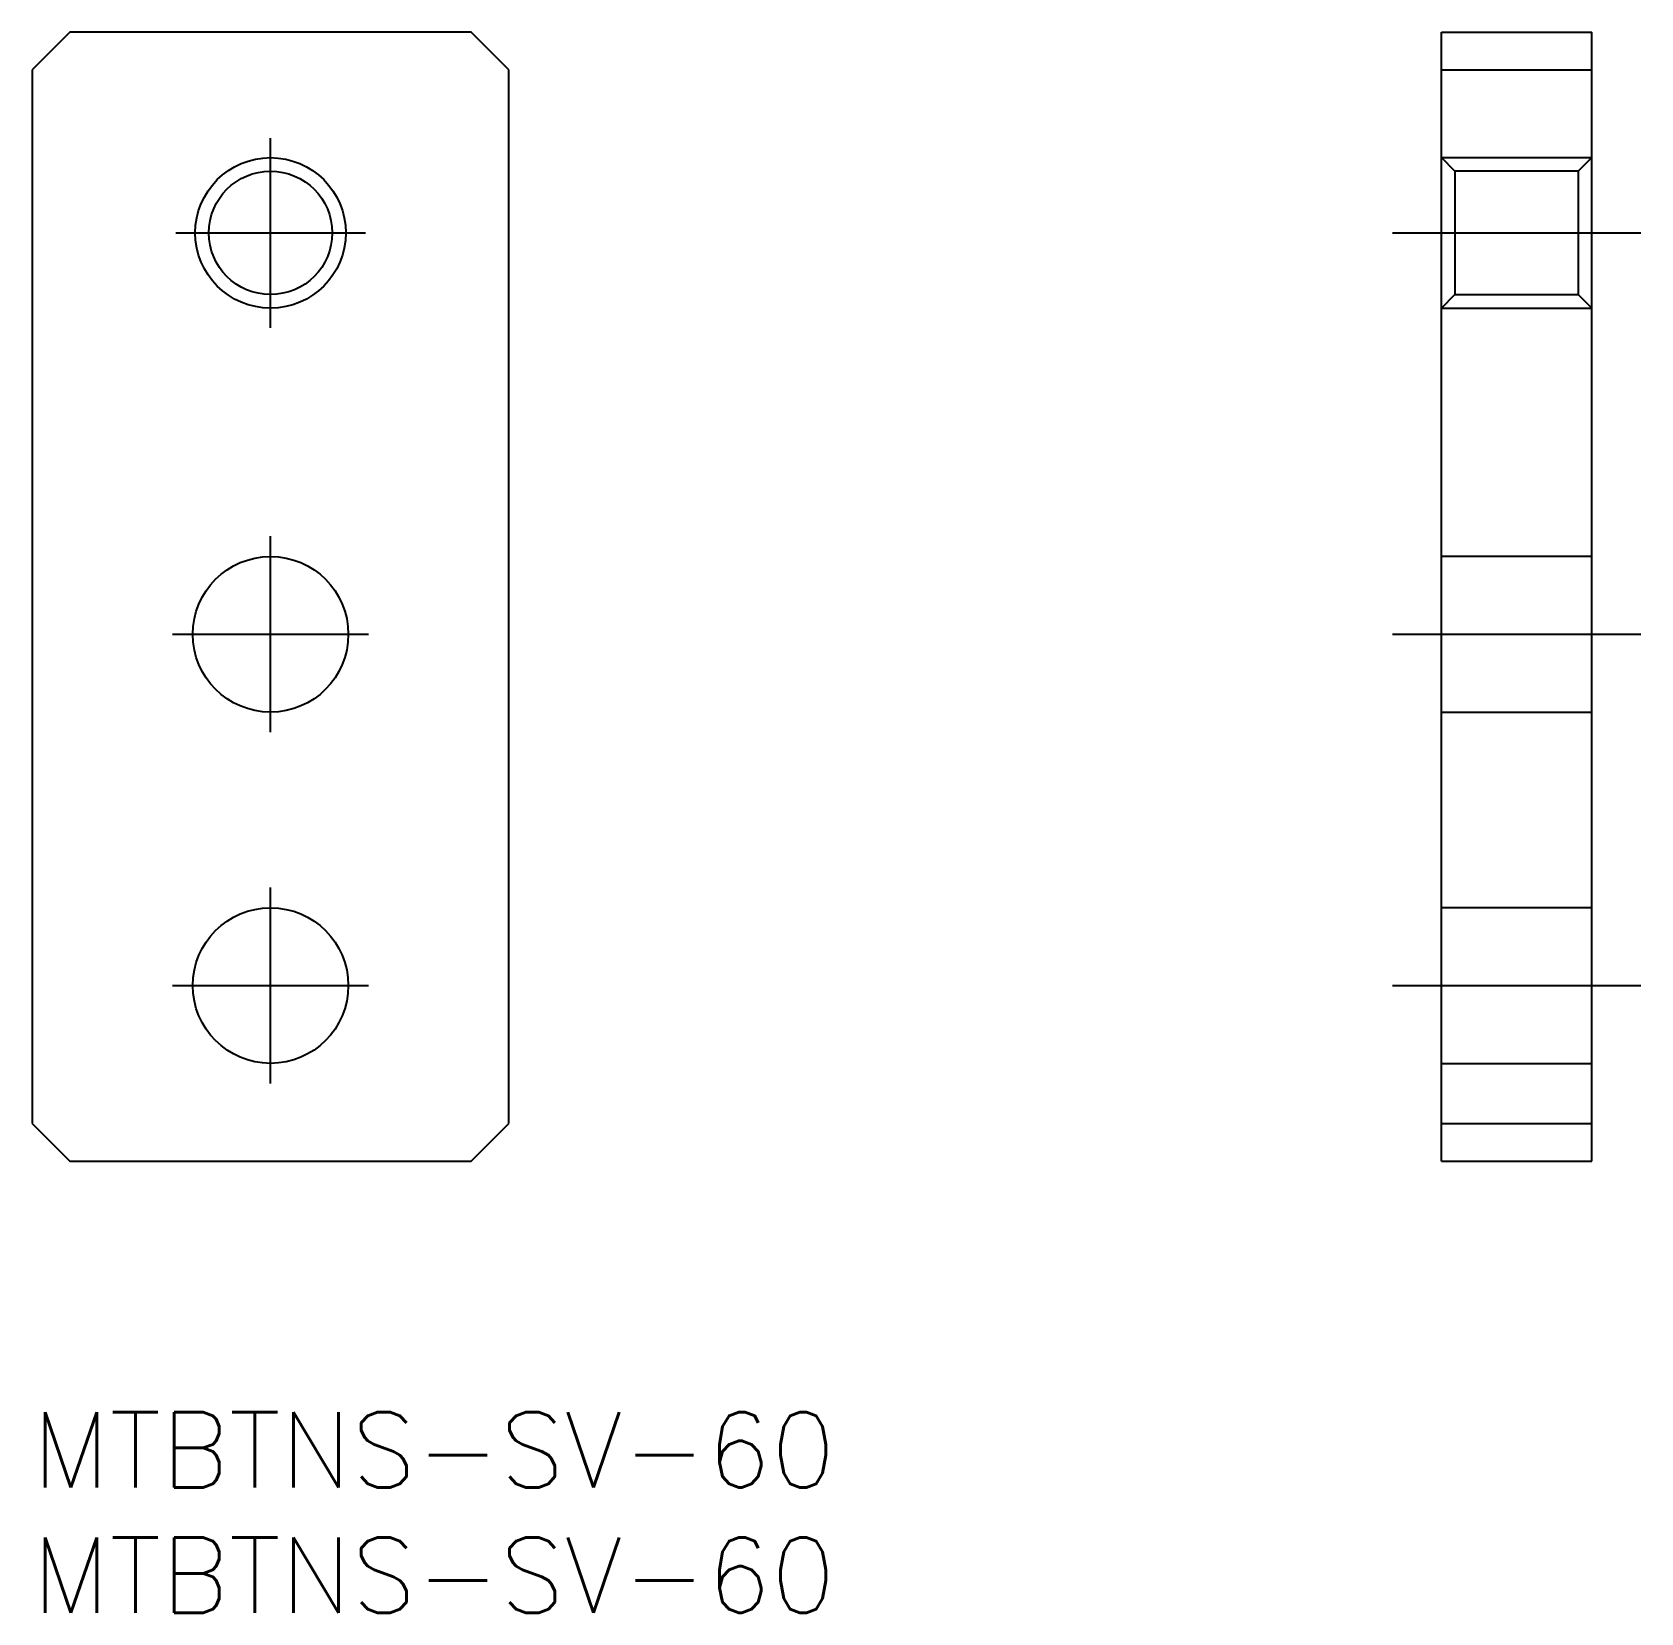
# Model space of a CAD drawing. Extents: x 0 to 64.1, y -8 to 55.
import ezdxf

# ---------------------------------------------------------------- set-up
doc = ezdxf.new("R2010")
doc.units = 0
doc.header["$LTSCALE"] = 0.5
doc.linetypes.add('CENTER', pattern=[50.8, 31.75, -6.35, 6.35, -6.35])
doc.linetypes.add('DASHED', pattern=[19.05, 12.7, -6.35])
for name, color, linetype in [('MSM_CENTER', 1, 'CENTER'), ('MSM_CONTINUOUS', 7, 'CONTINUOUS'), ('MSM_DASHED', 4, 'DASHED'), ('MSM_NARROW', 5, 'CONTINUOUS'), ('MSM_PART_NUMBER', 7, 'CONTINUOUS')]:
    doc.layers.add(name, color=color, linetype=linetype)
doc.styles.get("Standard").update_dxf_attribs({"font": 'txt.shx', "height": 3, "bigfont": 'bigfont.shx'})

msp = doc.modelspace()

# ---------------------------------------------------------------- linework, layer by layer
at = {"layer": 'MSM_CENTER'}
for p, q in [((9.5, 43.22), (9.5, 50.78)), ((5.72, 47), (13.28, 47)), ((54.21, 47), (64.11, 47)), ((9.5, 27.094), (9.5, 34.906)), ((5.594, 31), (13.406, 31)), ((54.21, 31), (64.11, 31)), ((9.5, 13.094), (9.5, 20.906)), ((5.594, 17), (13.406, 17)), ((54.21, 17), (64.11, 17))]:
    msp.add_line(p, q, dxfattribs=at)
at = {"layer": 'MSM_CONTINUOUS'}
for p, q in [((1.5, 55), (0, 53.5)), ((17.5, 55), (1.5, 55)), ((19, 53.5), (17.5, 55)), ((56.16, 55), (62.16, 55)), ((56.16, 10), (56.16, 55)), ((62.16, 10), (62.16, 55)), ((0, 53.5), (0, 11.5)), ((19, 11.5), (19, 53.5)), ((56.16, 53.5), (62.16, 53.5)), ((0, 11.5), (1.5, 10)), ((17.5, 10), (19, 11.5)), ((56.16, 11.5), (62.16, 11.5)), ((1.5, 10), (17.5, 10)), ((56.16, 10), (62.16, 10))]:
    msp.add_line(p, q, dxfattribs=at)
for centre, radius in [((9.5, 47), 2.458), ((9.5, 31), 3.1), ((9.5, 17), 3.1)]:
    msp.add_circle(centre, radius, dxfattribs=at)
at = {"layer": 'MSM_DASHED'}
for p, q in [((56.702, 49.459), (56.16, 50)), ((56.16, 50), (62.16, 50)), ((61.619, 49.459), (56.702, 49.459)), ((56.702, 49.459), (56.702, 44.541)), ((62.16, 50), (61.619, 49.459)), ((61.619, 49.459), (61.619, 44.541)), ((56.16, 44), (56.702, 44.541)), ((56.702, 44.541), (61.619, 44.541)), ((61.619, 44.541), (62.16, 44)), ((56.16, 44), (62.16, 44)), ((62.16, 34.1), (56.16, 34.1)), ((56.16, 27.9), (62.16, 27.9)), ((62.16, 20.1), (56.16, 20.1)), ((56.16, 13.9), (62.16, 13.9))]:
    msp.add_line(p, q, dxfattribs=at)
at = {"layer": 'MSM_NARROW'}
msp.add_circle((9.5, 47), 3, dxfattribs=at)

# ---------------------------------------------------------------- texts
at = {"layer": 'MSM_PART_NUMBER'}
for p in [(0, -3), (0, -8)]:
    msp.add_text('MTBTNS-SV-60', height=3, dxfattribs=at).set_placement(p)

doc.saveas('drawing.dxf')
